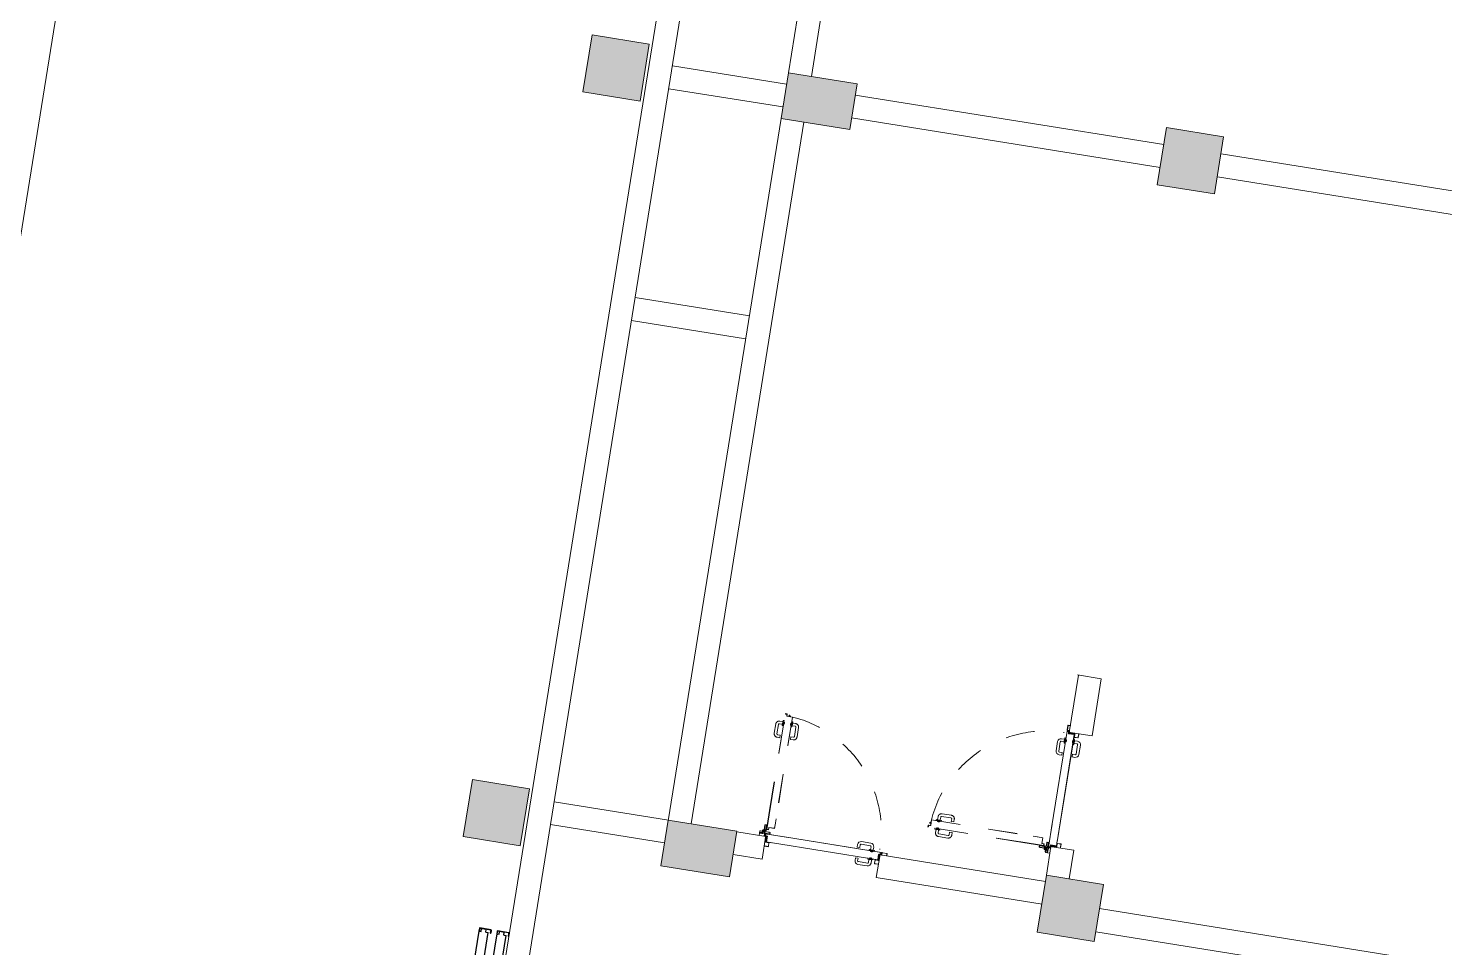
# Model space of a CAD drawing. Header units: centimetres. Extents: x 139057 to 200038, y 34824 to 80516.
# Drawn here: x 164418 to 165642, y 60794 to 61588 of the extents above; entities that cross this region are included whole.
import ezdxf

# ---------------------------------------------------------------- set-up
doc = ezdxf.new("R2010")
doc.units = ezdxf.units.CM
doc.header["$LTSCALE"] = 100
for name, pattern in [('HIDDEN', [0.5, 0.25, -0.25]), ('TRATTEGGIATA', [0.75, 0.5, -0.25]), ('TRATTO-PUNTO', [1, 0.5, -0.25, 0, -0.25])]:
    doc.linetypes.add(name, pattern=pattern)
doc.layers.get('0').update_dxf_attribs({"lineweight": 0})
for name, color, linetype, lineweight in [('410_STRUTTURE_001-AM_0', 7, 'Continuous', 0), ('430_TAVOLATI_001-AM_0', 3, 'Continuous', 0), ('441_SERRAMENTI_001-AM_0', 1, 'Continuous', 0)]:
    doc.layers.add(name, color=color, linetype=linetype, lineweight=lineweight)
doc.layers.add('A-SI-PORTONI TF', color=1, linetype='Continuous')

# ---------------------------------------------------------------- blocks, each defined once
blk = doc.blocks.new('COPRITESTA1C')
for p, q in [((0, 0), (0, -10)), ((0, 0), (21, 0)), ((21, 0), (21, -15)), ((-1, -10), (-1, -20)), ((-1, -10), (0, -10)), ((-1, -20), (16, -20))]:
    blk.add_line(p, q)
at = {"linetype": 'TRATTEGGIATA', "ltscale": 10}
for p, q in [((19.5, 0), (19.5, -15)), ((-1, -18.5), (16, -18.5))]:
    blk.add_line(p, q, dxfattribs=at)
blk.add_arc((16, -15), 3.5, 270, 0, dxfattribs=at)
blk.add_arc((16, -15), 5, 270, 0)
blk = doc.blocks.new('COPRITESTA2C')
for p, q in [((0, 0), (44, 0)), ((0, 0), (0, -10)), ((44, 0), (44, -15)), ((-1, -10), (-1, -20)), ((-1, -10), (0, -10)), ((-1, -20), (39, -20))]:
    blk.add_line(p, q)
at = {"linetype": 'TRATTEGGIATA', "ltscale": 10}
for p, q in [((42.5, 0), (42.5, -15)), ((-1, -18.5), (39, -18.5))]:
    blk.add_line(p, q, dxfattribs=at)
blk.add_arc((39, -15), 5, 270, 0)
blk.add_arc((39, -15), 3.5, 270, 0, dxfattribs=at)
blk = doc.blocks.new('M09.1af_100')
at = {"linetype": 'Continuous', "ltscale": 10}
for p, q in [((-12, 0), (6, 0)), ((5, 84), (33, 84)), ((5, 82), (5, 84)), ((33, 82), (5, 82)), ((5, 6), (5, 47)), ((7, 2), (5, 5)), ((6, 47), (6, 6)), ((7, 6), (8, 3)), ((8, 50), (33, 50)), ((33, 48), (8, 48)), ((59, 46), (12, 46)), ((12, 46), (12, -4)), ((59, 45), (13, 45)), ((13, 45), (13, -5)), ((35, 51), (35, 80)), ((36, 80), (36, 51)), ((988, 46), (48, 46)), ((987, 45), (49, 45)), ((964, 80), (964, 51)), ((965, 51), (965, 80)), ((995, 84), (967, 84)), ((967, 82), (995, 82)), ((967, 82), (995, 82)), ((992, 50), (967, 50)), ((967, 48), (992, 48)), ((987, 45), (987, -5)), ((988, 46), (988, -4)), ((993, 6), (992, 3)), ((993, 2), (995, 5)), ((994, 47), (994, 6)), ((1012, 0), (994, 0)), ((995, 82), (995, 84)), ((995, 6), (995, 47)), ((-59, -19), (-59, 0)), ((-57, 0), (-57, -19)), ((-56, -20), (-17, -20)), ((-17, -21), (-56, -21)), ((-15, -19), (-15, -3)), ((-14, -19), (-14, -3)), ((6, -2), (-12, -2)), ((-8, -3), (-8, -21)), ((-8, -21), (194, -21)), ((-7, -4), (-7, -21)), ((-7, -4), (8, -4)), ((-7, -21), (193, -21)), ((-5, -4), (-5, -20)), ((12, -4), (-5, -4)), ((-4, -20), (-5, -20)), ((-4, -5), (-4, -20)), ((13, -5), (-4, -5)), ((14, -62), (-2, -62)), ((14, -64), (-1, -64)), ((-1, -64), (-1, -64)), ((14, -64), (-1, -64)), ((8, -3), (8, -4)), ((159, -21), (1008, -21)), ((159, -21), (1007, -21)), ((1004, -5), (987, -5)), ((1005, -4), (988, -4)), ((992, -3), (1008, -3)), ((992, -4), (1007, -4)), ((994, -2), (1012, -2)), ((1004, -5), (1004, -20)), ((1005, -20), (1004, -20)), ((1005, -4), (1005, -20)), ((1007, -4), (1007, -21)), ((1008, -3), (1008, -21)), ((1014, -19), (1014, -3)), ((1015, -19), (1015, -3)), ((1056, -20), (1017, -20)), ((1017, -21), (1056, -21)), ((1059, 0), (1057, 0)), ((1057, 0), (1057, -19)), ((1059, -19), (1059, 0)), ((15, -1076), (-3, -1076)), ((14, -1075), (-2, -1075)), ((14, -1072), (-1, -1072)), ((-1, -1073), (-1, -1072)), ((14, -1073), (-1, -1073))]:
    blk.add_line(p, q, dxfattribs=at)
at = {"ltscale": 10}
for p, q in [((-1, 0), (0, 0)), ((-8, -3), (8, -3)), ((992, -3), (992, -4))]:
    blk.add_line(p, q, dxfattribs=at)
at = {"linetype": 'Continuous'}
for p, q in [((794, 58), (794, 82)), ((817, 58), (794, 58)), ((817, 58), (817, 82)), ((905, 112), (824, 112)), ((905, 88), (824, 88)), ((901, 46), (901, 52)), ((901, 46), (902, 46)), ((902, 46), (902, 52)), ((903, 54), (944, 54)), ((903, 53), (944, 53)), ((912, 56), (912, 82)), ((936, 47), (912, 47)), ((912, 47), (912, 46)), ((936, 46), (912, 46)), ((936, 45), (912, 45)), ((912, 45), (912, 44)), ((936, 44), (912, 44)), ((913, 55), (934, 55)), ((935, 44), (913, 44)), ((913, 44), (913, 43)), ((935, 43), (913, 43)), ((934, 55), (914, 55)), ((933, 42), (914, 42)), ((914, 42), (914, 40)), ((932, 40), (915, 40)), ((916, 55), (916, 42)), ((932, 55), (932, 42)), ((933, 42), (933, 40)), ((935, 56), (935, 82)), ((935, 44), (935, 43)), ((936, 47), (936, 46)), ((936, 45), (936, 44)), ((945, 46), (945, 52)), ((945, 46), (946, 46)), ((946, 46), (946, 52)), ((988, 27), (998, 17)), ((988, 27), (988, 27)), ((988, 17), (999, 17)), ((988, 14), (999, 14)), ((999, 17), (999, 14)), ((-24, -44), (-26, -44)), ((-25, -45), (-25, -42)), ((-25, -45), (-25, -42)), ((817, -34), (794, -34)), ((794, -34), (794, -57)), ((817, -34), (817, -57)), ((905, -64), (824, -64)), ((905, -87), (824, -87)), ((901, -21), (901, -28)), ((901, -21), (902, -21)), ((902, -21), (902, -28)), ((903, -29), (944, -29)), ((903, -30), (944, -30)), ((936, -20), (912, -20)), ((912, -21), (912, -20)), ((936, -21), (912, -21)), ((936, -22), (912, -22)), ((912, -23), (912, -22)), ((936, -23), (912, -23)), ((912, -32), (912, -57)), ((935, -19), (913, -19)), ((913, -20), (913, -19)), ((935, -20), (913, -20)), ((913, -31), (934, -31)), ((914, -19), (914, -16)), ((933, -19), (914, -19)), ((934, -31), (914, -31)), ((932, -15), (915, -15)), ((916, -31), (916, -19)), ((932, -31), (932, -19)), ((933, -19), (933, -16)), ((935, -20), (935, -19)), ((935, -32), (935, -57)), ((936, -21), (936, -20)), ((936, -23), (936, -22)), ((945, -21), (945, -28)), ((946, -21), (945, -21)), ((946, -21), (946, -28)), ((35, -1067), (32, -1067))]:
    blk.add_line(p, q, dxfattribs=at)
at = {"linetype": 'TRATTO-PUNTO'}
for p, q in [((924, 36), (924, 56)), ((924, -31), (924, -11))]:
    blk.add_line(p, q, dxfattribs=at)
for p, q in [((987, 42), (987, -1)), ((-37, -22), (-55, -22)), ((-55, -25), (-55, -22)), ((-37, -25), (-55, -25)), ((-37, -25), (-53, -25)), ((-53, -25), (-53, -28)), ((-38, -28), (-53, -28)), ((-36, -32), (-38, -28)), ((-33, -32), (-36, -26)), ((-34, -31), (-36, -26)), ((-34, -31), (-36, -26)), ((-30, -31), (-33, -24)), ((-20, -31), (-16, -24)), ((-17, -32), (-14, -26)), ((-17, -34), (-14, -26)), ((-17, -32), (-14, -26)), ((-15, -36), (-11, -28)), ((-13, -22), (30, -22)), ((-13, -25), (28, -25)), ((-13, -25), (30, -25)), ((-11, -28), (28, -28)), ((28, -25), (28, -28)), ((30, -25), (30, -22))]:
    blk.add_line(p, q)
at = {"linetype": 'HIDDEN', "ltscale": 10}
for p, q in [((-17, -53), (-10, -57)), ((-15, -51), (-7, -55)), ((-14, -51), (-7, -55)), ((-13, -52), (-7, -55)), ((-12, -49), (-6, -52)), ((-10, -57), (-10, -97)), ((-7, -97), (-10, -97)), ((-7, -56), (-7, -97)), ((-6, -56), (-6, -99)), ((-6, -99), (-3, -99)), ((-3, -56), (-3, -99)), ((-3, -61), (-3, -262)), ((15, -61), (-3, -61)), ((-2, -62), (-2, -262)), ((14, -62), (14, -76)), ((14, -82), (14, -64)), ((14, -81), (14, -64)), ((15, -76), (14, -76)), ((64, -81), (14, -81)), ((63, -82), (14, -82)), ((15, -61), (15, -76)), ((63, -128), (63, -82)), ((63, -1055), (63, -117)), ((64, -127), (64, -81)), ((64, -1056), (64, -117)), ((-3, -228), (-3, -1076)), ((-2, -227), (-2, -1075)), ((64, -130), (64, -165)), ((-69, -974), (-69, -892)), ((-46, -974), (-46, -892)), ((-16, -862), (-39, -862)), ((-16, -885), (-39, -885)), ((-16, -885), (-16, -862)), ((-12, -972), (-12, -1013)), ((-11, -972), (-11, -1013)), ((-3, -970), (-10, -970)), ((-3, -971), (-10, -971)), ((-3, -970), (-3, -971)), ((64, -970), (71, -970)), ((64, -970), (64, -971)), ((64, -971), (71, -971)), ((72, -972), (72, -1013)), ((73, -972), (73, -1013)), ((77, -885), (77, -862)), ((77, -862), (100, -862)), ((77, -885), (100, -885)), ((107, -974), (107, -892)), ((130, -974), (130, -892)), ((-13, -981), (-39, -981)), ((-13, -1004), (-39, -1004)), ((-13, -992), (7, -992)), ((-12, -1002), (-12, -982)), ((-12, -982), (-12, -1003)), ((-12, -984), (0, -984)), ((-12, -1000), (0, -1000)), ((5, -992), (-10, -992)), ((4, -992), (-10, -992)), ((-3, -1013), (-10, -1013)), ((-3, -1015), (-10, -1015)), ((-4, -1004), (-4, -980)), ((-4, -980), (-3, -980)), ((-4, -1004), (-3, -1004)), ((-3, -1004), (-3, -980)), ((-3, -1004), (-3, -980)), ((-3, -980), (-2, -980)), ((-3, -1004), (-2, -1004)), ((-3, -1013), (-3, -1015)), ((-2, -1004), (-2, -980)), ((-1, -1003), (-1, -981)), ((-1, -981), (0, -981)), ((-1, -1003), (0, -1003)), ((0, -1003), (0, -981)), ((0, -1002), (0, -983)), ((0, -983), (2, -983)), ((0, -1002), (2, -1002)), ((3, -1001), (3, -984)), ((14, -1072), (14, -1055)), ((63, -1055), (14, -1055)), ((14, -1073), (14, -1056)), ((64, -1056), (14, -1056)), ((14, -1061), (14, -1075)), ((15, -1061), (14, -1061)), ((15, -1061), (15, -1076)), ((61, -1055), (18, -1055)), ((50, -1056), (26, -1056)), ((26, -1056), (26, -1056)), ((32, -1056), (32, -1067)), ((35, -1056), (35, -1067)), ((46, -1057), (35, -1067)), ((46, -1056), (46, -1057)), ((50, -1056), (50, -1056)), ((50, -1056), (50, -1056)), ((54, -992), (74, -992)), ((57, -992), (72, -992)), ((57, -992), (72, -992)), ((58, -1001), (58, -984)), ((61, -983), (59, -983)), ((61, -1002), (59, -1002)), ((61, -1003), (61, -981)), ((62, -981), (61, -981)), ((61, -1002), (61, -983)), ((74, -984), (61, -984)), ((74, -1000), (61, -1000)), ((62, -1003), (61, -1003)), ((62, -1003), (62, -981)), ((63, -1004), (63, -980)), ((64, -980), (63, -980)), ((64, -1004), (63, -1004)), ((64, -1004), (64, -980)), ((64, -1004), (64, -980)), ((65, -980), (64, -980)), ((65, -1004), (64, -1004)), ((64, -1013), (71, -1013)), ((64, -1013), (64, -1015)), ((64, -1015), (71, -1015)), ((65, -1004), (65, -980)), ((73, -1002), (73, -982)), ((74, -982), (74, -1003)), ((75, -981), (100, -981)), ((75, -1004), (100, -1004))]:
    blk.add_line(p, q, dxfattribs=at)
for radius in [9, 7.25, 7.5]:
    blk.add_circle((-25, -44), radius)
at = {"linetype": 'Continuous', "ltscale": 10}
for centre, radius, start, end in [((8, 47), 3, 90, 180), ((8, 6), 3, 180, 215), ((8, 47), 1.5, 90, 180), ((8, 6), 1.5, 180, 215), ((6, 1), 3, 270, 35), ((6, 1), 1.5, 270, 35), ((33, 80), 3, 360, 90), ((33, 80), 1.5, 0, 90), ((33, 51), 1.5, 270, 360), ((33, 51), 3, 270, 0), ((967, 80), 3, 90, 180), ((967, 51), 3, 180, 270), ((967, 80), 1.5, 90, 180), ((967, 51), 1.5, 180, 270), ((994, 1), 3, 145, 270), ((992, 47), 3, 0, 90), ((992, 47), 1.5, 0, 90), ((992, 6), 1.5, 325, 0), ((994, 1), 1.5, 145, 270), ((992, 6), 3, 325, 0), ((-56, -19), 3, 180, 270), ((-56, -19), 1.5, 180, 270), ((-17, -19), 3, 270, 0), ((-17, -19), 1.5, 270, 0), ((-12, -3), 3, 90, 180), ((-12, -3), 1.5, 90, 180), ((1012, -3), 3, 0, 90), ((1012, -3), 1.5, 0, 90), ((1017, -19), 3, 180, 270), ((1017, -19), 1.5, 180, 270), ((1056, -19), 1.5, 270, 0), ((1056, -19), 3, 270, 360)]:
    blk.add_arc(centre, radius, start, end, dxfattribs=at)
at = {"linetype": 'Continuous'}
for centre, radius, start, end in [((824, 82), 30, 90, 180), ((824, 82), 7, 90, 180), ((903, 52), 2, 90, 180), ((903, 52), 0.8, 90, 180), ((905, 82), 30, 0, 90), ((905, 82), 7, 0, 90), ((913, 56), 1, 180, 270), ((915, 40), 1, 180, 270), ((932, 40), 1, 270, 0), ((934, 56), 1, 270, 0), ((944, 52), 2, 0, 90), ((944, 52), 0.8, 0, 90), ((824, -57), 30, 180, 270), ((824, -57), 7, 180, 270), ((903, -28), 2, 180, 270), ((903, -28), 0.8, 180, 270), ((905, -57), 30, 270, 0), ((905, -57), 7, 270, 0), ((913, -32), 1, 90, 180), ((915, -16), 1, 90, 180), ((932, -16), 1, 0, 90), ((934, -32), 1, 0, 90), ((944, -28), 0.8, 270, 0), ((944, -28), 2, 270, 0)]:
    blk.add_arc(centre, radius, start, end, dxfattribs=at)
for centre, radius, start, end in [((-37, -26), 4, 25.7983, 90), ((-37, -26), 1, 25.7983, 90), ((-37, -26), 0.8, 25.7983, 90), ((-25, -44), 12.5, 156.6025, 108.12), ((-44, -35), 8, 336.6025, 25.7983), ((-44, -35), 11, 336.6025, 25.7983), ((-25, -44), 9.5, 156.6025, 108.12), ((-29, -31), 4, 205.7983, 288.12), ((-29, -31), 1, 205.7983, 288.12), ((-21, -31), 1, 251.88, 334.2017), ((-21, -31), 4, 318.9946, 334.2017), ((-13, -26), 4, 90, 154.2017), ((-12, -48), 4, 228.9946, 244.2017), ((-13, -26), 1, 90, 154.2017), ((-13, -26), 0.8, 90, 154.2017), ((-12, -48), 1, 161.88, 244.2017)]:
    blk.add_arc(centre, radius, start, end)
at = {"linetype": 'HIDDEN', "ltscale": 10}
for centre, radius, start, end in [((-7, -56), 1, 0, 64.2017), ((-7, -56), 0.8, 0, 64.2017), ((-7, -56), 4, 0, 64.2017), ((-25, -44), 1016, 275.0246, 0), ((-39, -892), 30, 90, 180), ((-39, -974), 30, 180, 270), ((-39, -892), 7, 90, 180), ((-39, -974), 7, 180, 270), ((-10, -972), 2, 90, 180), ((-10, -972), 0.8, 90, 180), ((71, -972), 2, 0, 90), ((71, -972), 0.8, 0, 90), ((100, -892), 30, 0, 90), ((100, -892), 7, 0, 90), ((100, -974), 30, 270, 0), ((100, -974), 7, 270, 0), ((-13, -982), 1, 0, 90), ((-13, -1003), 1, 270, 0), ((-10, -1013), 2, 180, 270), ((-10, -1013), 0.8, 180, 270), ((2, -984), 1, 0, 90), ((2, -1001), 1, 270, 0), ((59, -984), 1, 90, 180), ((59, -1001), 1, 180, 270), ((71, -1013), 0.8, 270, 0), ((71, -1013), 2, 270, 0), ((75, -982), 1, 90, 180), ((75, -1003), 1, 180, 270)]:
    blk.add_arc(centre, radius, start, end, dxfattribs=at)
at = {"linetype": 'Continuous', "ltscale": 10, "xscale": -1}
blk.add_blockref('COPRITESTA1C', (-38, -21), dxfattribs=at)
at = {"linetype": 'HIDDEN', "ltscale": 10, "rotation": 270}
blk.add_blockref('COPRITESTA2C', (-3, -56), dxfattribs=at)
at = {"linetype": 'Continuous', "ltscale": 10}
blk.add_blockref('COPRITESTA2C', (-12, -22), dxfattribs=at)
blk = doc.blocks.new('P2_TF113')
at = {"ltscale": 150}
for p, q in [((3870, -5), (3870, -107)), ((3870, -107), (3872, -107)), ((3872, -3), (3900, -3)), ((3872, -6), (3872, -107)), ((3872, -57), (3872, -107)), ((3872, -57), (3873, -57)), ((3872, -107), (3897, -107)), ((3873, -5), (3900, -5)), ((3873, -48), (3873, -86)), ((3873, -51), (3873, -83)), ((3873, -57), (3873, -106)), ((3873, -106), (3896, -106)), ((3896, -47), (3874, -47)), ((3896, -87), (3874, -87)), ((3897, -97), (3896, -97)), ((3896, -106), (3896, -97)), ((7720, -25), (3897, -25)), ((3897, -46), (3897, -25)), ((3897, -107), (3897, -88)), ((3897, -107), (3897, -97)), ((3897, -107), (7720, -107)), ((3900, -3), (3900, -5)), ((3870, -162), (3870, -264)), ((3872, -160), (3900, -160)), ((3872, -163), (3872, -264)), ((3872, -214), (3872, -264)), ((3872, -214), (3873, -214)), ((3873, -162), (3900, -162)), ((3873, -205), (3873, -243)), ((3873, -208), (3873, -240)), ((3873, -214), (3873, -263)), ((3896, -204), (3874, -204)), ((3896, -244), (3874, -244)), ((7720, -182), (3897, -182)), ((3897, -203), (3897, -182)), ((3897, -264), (3897, -245)), ((3900, -160), (3900, -162)), ((3870, -264), (3872, -264)), ((3872, -264), (3897, -264)), ((3873, -263), (3896, -263)), ((3897, -254), (3896, -254)), ((3896, -263), (3896, -254)), ((3897, -264), (3897, -254)), ((3897, -264), (7720, -264))]:
    blk.add_line(p, q, dxfattribs=at)
for points in [[(3900, -5), (3878, -5), (3878, -8), (3900, -8)], [(3900, -162), (3878, -162), (3878, -165), (3900, -165)]]:
    blk.add_lwpolyline(points, close=True, dxfattribs=at)
for centre, radius, start, end in [((3872, -5), 2, 90, 180), ((3873, -6), 1, 90, 180), ((3874, -48), 1, 90, 180), ((3874, -86), 1, 180, 270), ((3896, -46), 1, 270, 0), ((3896, -88), 1, 0, 90), ((3872, -162), 2, 90, 180), ((3873, -163), 1, 90, 180), ((3874, -205), 1, 90, 180), ((3874, -243), 1, 180, 270), ((3896, -203), 1, 270, 0), ((3896, -245), 1, 0, 90)]:
    blk.add_arc(centre, radius, start, end, dxfattribs=at)

msp = doc.modelspace()

# ---------------------------------------------------------------- hatches: boundary and pattern name
at = {"layer": '410_STRUTTURE_001-AM_0'}
for points in [[(164946.8, 61525.6), (164954.7, 61574.9), (164905.3, 61582.9), (164897.4, 61533.5)], [(165075, 61550.1), (165068.7, 61510.6), (165127.9, 61501.1), (165134.2, 61540.6)], [(165393.7, 61453.3), (165443.1, 61445.4), (165451, 61494.7), (165401.6, 61502.7)], [(164793.9, 60889.8), (164843.3, 60881.8), (164851.2, 60931.2), (164801.9, 60939.1)], [(165024, 60854.9), (165030.4, 60894.4), (164971.1, 60903.9), (164964.8, 60864.4)], [(165347.1, 60848.5), (165297.8, 60856.5), (165289.8, 60807.1), (165339.2, 60799.2)]]:
    msp.add_hatch(color=256, dxfattribs=at).paths.add_polyline_path(points)

# ---------------------------------------------------------------- linework, layer by layer
at = {"layer": '410_STRUTTURE_001-AM_0', "elevation": 0}
for points in [[(164044.2, 59974.6), (164091.8, 60270.8), (164136.2, 60263.6), (164678.8, 63642.7), (164638.1, 63670.4), (164666.5, 63847.1), (164750.5, 63833.6), (164770, 63640.1), (164207.3, 60138.8), (164128.1, 59961.1)], [(164897.4, 61533.5), (164905.3, 61582.9), (164954.7, 61574.9), (164946.8, 61525.6)], [(165068.7, 61510.6), (165127.9, 61501.1), (165134.2, 61540.6), (165075, 61550.1)], [(165443.1, 61445.4), (165451, 61494.7), (165401.6, 61502.7), (165393.7, 61453.3)], [(164843.3, 60881.8), (164793.9, 60889.8), (164801.9, 60939.1), (164851.2, 60931.2)], [(164964.8, 60864.4), (165024, 60854.9), (165030.4, 60894.4), (164971.1, 60903.9)], [(165339.2, 60799.2), (165347.1, 60848.5), (165297.8, 60856.5), (165289.8, 60807.1)]]:
    msp.add_lwpolyline(points, close=True, dxfattribs=at)
at = {"layer": '430_TAVOLATI_001-AM_0'}
for p, q in [((164788.4, 60523.1, 0), (165056, 62188.2, 0)), ((164809.4, 60527.6, 0), (165075.8, 62185, 0)), ((165075, 61550.1, 0), (165176.1, 62179, 0)), ((165094.8, 61546.9, 0), (165195.8, 62175.9, 0)), ((165073.4, 61540.2, 0), (164974.7, 61556.1, 0)), ((165070.2, 61520.5, 0), (164971.5, 61536.3, 0)), ((165399.2, 61487.9, 0), (165132.7, 61530.7, 0)), ((164971.1, 60903.4, 0), (165068.7, 61510.6, 0)), ((165396.1, 61468.1, 0), (165129.5, 61511, 0)), ((164990.9, 60900.7, 0), (165088.4, 61507.4, 0)), ((165709.8, 61438, 0), (165448.8, 61479.9, 0)), ((165706.6, 61418.3, 0), (165445.6, 61460.2, 0)), ((165041.2, 61339.8, 0), (164942.5, 61355.7, 0)), ((165038, 61320.1, 0), (164939.3, 61335.9, 0)), ((165317.6, 60979.9, 0), (165325.5, 61029.3, 0)), ((165324.6, 61029.5, 0), (165345.3, 61026.1, 0)), ((165337.4, 60976.8, 0), (165345.3, 61026.1, 0)), ((165316.7, 60980.1, 0), (165337.4, 60976.8, 0)), ((164971.2, 60903.9, 0), (164872.4, 60919.7, 0)), ((164968, 60884.3, 0), (164869.3, 60900.2, 0)), ((165055.4, 60889.9, 0), (165030.3, 60893.9, 0)), ((165052.2, 60870.3, 0), (165055.5, 60890.9, 0)), ((165052.2, 60870.3, 0), (165027.2, 60874.3, 0)), ((165150.9, 60854.4, 0), (165154.1, 60874.2, 0)), ((165297, 60851, 0), (165154.1, 60874, 0)), ((165297.8, 60856.5, 0), (165301.7, 60881.2, 0)), ((165300.8, 60881.3, 0), (165321.5, 60878, 0)), ((165317.5, 60853.3, 0), (165321.5, 60878, 0)), ((165294.2, 60831.4, 0), (165150.9, 60854.4, 0)), ((165620.5, 60783.1, 0), (165343.8, 60827.5, 0)), ((165622.7, 60762.3, 0), (165340.6, 60807.6, 0))]:
    msp.add_line(p, q, dxfattribs=at)

# ---------------------------------------------------------------- block references
at = {"layer": '441_SERRAMENTI_001-AM_0', "xscale": -0.1, "yscale": 0.1, "zscale": 0.1}
for p, rotation in [((165055.4, 60889.9, 0), 170.8697114070416), ((165301.8, 60881.2, 0), 260.8697114089844)]:
    msp.add_blockref('M09.1af_100', p, dxfattribs=dict(at, rotation=rotation))
at = {"layer": 'A-SI-PORTONI TF', "xscale": 0.1, "yscale": 0.1, "zscale": 0.1, "rotation": 260.8700497658871}
msp.add_blockref('P2_TF113', (164895.4, 61188.7, 0), dxfattribs=at)

doc.saveas('drawing.dxf')
